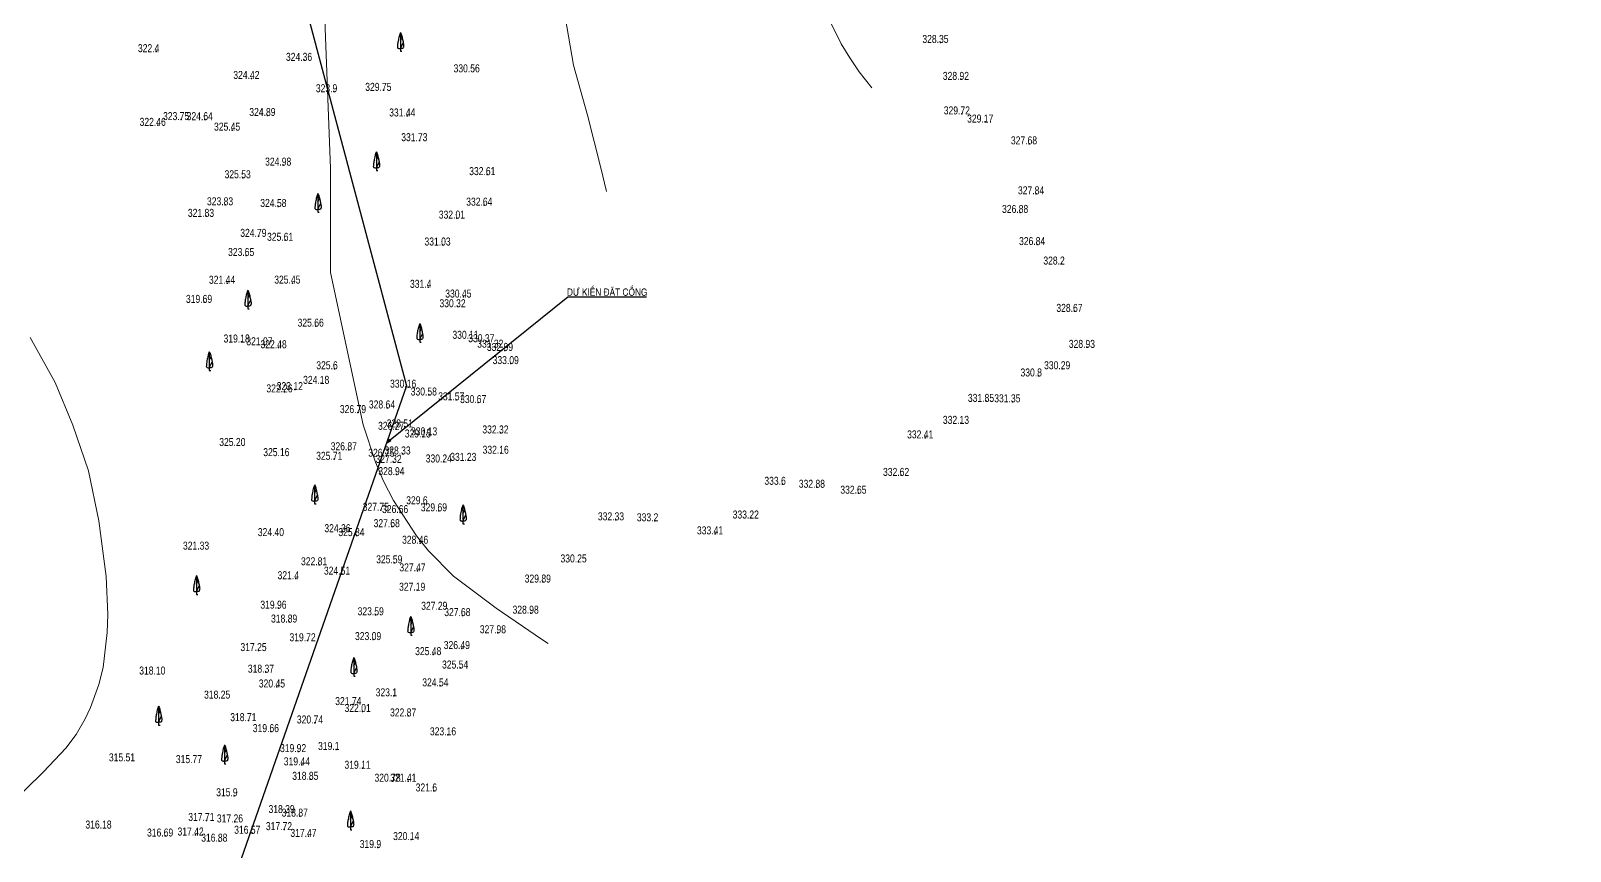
# Model space of a CAD drawing. Header units: metres. Extents: x 528544 to 533704, y 1867371 to 1868830.
# Drawn here: x 532369.2 to 532580.8, y 1868000 to 1868112.8 of the extents above; entities that cross this region are included whole.
import ezdxf

# ---------------------------------------------------------------- set-up
doc = ezdxf.new("R2010")
doc.units = ezdxf.units.M
doc.header["$MEASUREMENT"] = 0
for name, color, linetype in [('DIEM', 7, 'Continuous'), ('DOCAO_CT', 7, 'Continuous'), ('KHUNG', 1, 'Continuous'), ('Layer1', 4, 'Continuous'), ('NEN', 3, 'Continuous')]:
    doc.layers.add(name, color=color, linetype=linetype)
doc.styles.add('MOC', font='VHARIALN.ttf', dxfattribs={"height": 2})

# ---------------------------------------------------------------- blocks, each defined once
blk = doc.blocks.new('A$C63284C57')
at = {"layer": 'NEN', "color": 3}
blk.add_line((0.92, 0.85), (0.92, 0), dxfattribs=at)
for points in [[(0.92, 5.74), (0.92, 1.39)], [(0.92, 5.74), (0.92, 0), (1.37, 0)], [(0.92, 5.74), (0.92, 5.71)], [(0.92, 5.43), (0.99, 5.56)], [(0.92, 3.16), (1.44, 4.2)], [(0.92, 0.88), (1.77, 2.58)], [(0.92, 1.39), (0.92, 0.65)], [(0.92, 0.65), (0.92, 0.15)], [(0.92, 0.15), (0.92, 0)]]:
    blk.add_lwpolyline(points, dxfattribs=at)
for points in [[(0.92, 5.74), (0.71, 5.11), (0.52, 4.52), (0.36, 3.81), (0.21, 3.07), (0.11, 2.51), (0.05, 1.85), (0.02, 1.41), (0.02, 1.09), (0.24, 0.91), (0.61, 0.83), (0.92, 0.85)], [(0.92, 5.74), (1.18, 5.17), (1.34, 4.58), (1.5, 3.98), (1.59, 3.54), (1.72, 2.95), (1.81, 2.47), (1.9, 1.94), (1.9, 1.48), (1.78, 1.03), (1.62, 0.88), (1.26, 0.84), (0.92, 0.85)]]:
    blk.add_spline(points, degree=3, dxfattribs=at)

msp = doc.modelspace()

# ---------------------------------------------------------------- linework, layer by layer
at = {"layer": 'DIEM', "color": 0}
for p in [(532386.41, 1868109.96), (532494.25, 1868111.23), (532406.76, 1868108.77), (532399.52, 1868106.27), (532497.06, 1868106.15), (532410.87, 1868104.45), (532417.66, 1868104.64), (532497.19, 1868101.4), (532386.64, 1868099.83), (532389.85, 1868100.62), (532393.11, 1868100.61), (532401.72, 1868101.18), (532420.95, 1868101.12), (532500.4, 1868100.28), (532396.87, 1868099.17), (532422.61, 1868097.72), (532506.42, 1868097.28), (532403.89, 1868094.36), (532431.95, 1868093.04), (532398.32, 1868092.62), (532395.9, 1868088.9), (532403.22, 1868088.67), (532431.54, 1868088.85), (532507.39, 1868090.41), (532393.28, 1868087.31), (532427.77, 1868087.07), (532505.2, 1868087.85), (532400.48, 1868084.56), (532404.16, 1868084.02), (532425.8, 1868083.37), (532507.54, 1868083.43), (532398.79, 1868081.93), (532510.88, 1868080.75), (532396.17, 1868078.11), (532405.15, 1868078.13), (532423.81, 1868077.55), (532428.66, 1868076.21), (532393.01, 1868075.48), (532427.86, 1868074.88), (532512.67, 1868074.24), (532408.36, 1868072.21), (532398.18, 1868070.03), (532401.31, 1868069.65), (532429.64, 1868070.54), (532431.82, 1868070.07), (532403.26, 1868069.24), (532433.04, 1868069.32), (532434.38, 1868068.87), (532514.37, 1868069.29), (532410.93, 1868066.35), (532435.17, 1868067.06), (532507.74, 1868065.36), (532510.98, 1868066.35), (532405.49, 1868063.48), (532409.12, 1868064.34), (532421.07, 1868063.82), (532404.07, 1868063.17), (532423.91, 1868062.74), (532427.67, 1868062.08), (532430.7, 1868061.7), (532500.51, 1868061.86), (532504.13, 1868061.8), (532414.17, 1868060.32), (532418.16, 1868060.96), (532419.42, 1868058.02), (532420.61, 1868058.35), (532423.1, 1868056.97), (532423.95, 1868057.26), (532433.75, 1868057.52), (532497.06, 1868058.84), (532412.91, 1868055.21), (532492.15, 1868056.84), (532410.91, 1868053.9), (532418.07, 1868054.32), (532419.06, 1868053.47), (532420.3, 1868054.63), (532425.96, 1868053.52), (532429.34, 1868053.75), (532433.79, 1868054.73), (532419.46, 1868051.78), (532488.84, 1868051.68), (532472.53, 1868050.46), (532477.25, 1868050.05), (532482.97, 1868049.23), (532417.31, 1868046.88), (532419.97, 1868046.57), (532423.29, 1868047.78), (532425.3, 1868046.81), (532418.81, 1868044.63), (532449.64, 1868045.56), (532454.99, 1868045.44), (532468.17, 1868045.82), (532412.04, 1868043.94), (532413.96, 1868043.4), (532422.72, 1868042.35), (532463.26, 1868043.64), (532408.83, 1868039.39), (532411.98, 1868038.1), (532419.16, 1868039.66), (532422.34, 1868038.54), (532444.5, 1868039.78), (532405.61, 1868037.47), (532422.31, 1868035.89), (532439.58, 1868037.01), (532403.24, 1868033.42), (532404.7, 1868031.51), (532416.6, 1868032.51), (532425.35, 1868033.27), (532428.52, 1868032.4), (532437.91, 1868032.73), (532433.41, 1868030.04), (532400.5, 1868027.59), (532407.24, 1868028.94), (532416.25, 1868029.1), (532428.45, 1868027.87), (532424.52, 1868027.02), (532428.22, 1868025.19), (532401.51, 1868024.62), (532403.02, 1868022.58), (532419.09, 1868021.36), (532425.49, 1868022.74), (532413.53, 1868020.16), (532414.81, 1868019.21), (532399.1, 1868017.95), (532408.26, 1868017.63), (532421.07, 1868018.6), (532402.2, 1868016.44), (532426.54, 1868016), (532405.94, 1868013.69), (532411.16, 1868013.98), (532406.46, 1868011.87), (532414.8, 1868011.4), (532407.62, 1868009.88), (532418.93, 1868009.62), (532421.09, 1868009.62), (532424.58, 1868008.28), (532397.17, 1868007.62), (532393.33, 1868004.22), (532397.25, 1868004.02), (532404.36, 1868005.31), (532406.17, 1868004.82), (532387.66, 1868002.08), (532391.85, 1868002.22), (532399.63, 1868002.46), (532404, 1868002.96), (532407.37, 1868002.03), (532395.11, 1868001.37), (532416.9, 1868000.5), (532421.49, 1868001.59)]:
    msp.add_point(p, dxfattribs=at)
at = {"layer": 'KHUNG', "ltscale": 0.2134}
msp.add_lwpolyline([(532781.55, 1868099.56), (532586.11, 1868210.75), (532440.42, 1868195.4), (532402.71, 1868132.23), (532420.86, 1868063.98), (532395.18, 1867990.56), (532316.24, 1867934.35), (532232.9, 1867946.14), (532196.18, 1867943.6), (532136.83, 1867954.57), (532077.75, 1867946.2), (532005.7, 1867957.57), (531970.49, 1867961.06), (531914.99, 1867986.11), (531798.55, 1867992.8), (531711.06, 1867976.08), (531621.02, 1868011.63), (531506.71, 1868062.49), (531390.29, 1868109.84), (531307.3, 1868146.29), (531202.39, 1868151.29), (531136.07, 1868181.99), (531103.92, 1868169.92)], dxfattribs=at)
at = {"layer": 'KHUNG', "color": 7, "ltscale": 0.2134}
msp.add_lwpolyline([(532453.85, 1868076.2), (532443.02, 1868076.2), (532418.13, 1868056.17), (532418.68, 1868056.47), (532418.13, 1868056.17), (532418.53, 1868056.64)], dxfattribs=at)
at = {"layer": 'Layer1', "color": 11, "linetype": 'Continuous', "lineweight": 0, "flags": 128}
for points in [[(532438.66, 1868141.25), (532439.2, 1868135.01), (532439.66, 1868128.97), (532441.17, 1868121.78), (532442.67, 1868114.76), (532443.8, 1868108.08), (532445.72, 1868101.22), (532447.56, 1868093.96), (532448.33, 1868090.7)], [(532440.33, 1868028.54), (532439.4, 1868029.16), (532433.18, 1868033.39), (532427.32, 1868037.81), (532423.86, 1868041.31), (532422.22, 1868043.38), (532419.07, 1868048.23), (532417.7, 1868050.86), (532416.56, 1868053.5), (532414.89, 1868058.62), (532410.39, 1868079.57), (532410.39, 1868093.9), (532409.52, 1868116.74), (532408.52, 1868125.28)], [(532484.81, 1868104.97), (532483.07, 1868107.18), (532481.77, 1868109.09), (532480.61, 1868111.05), (532478.6, 1868115.1)], [(532369.1, 1868070.66), (532372.52, 1868064.45), (532374.96, 1868058.58), (532377.14, 1868052.31), (532378.53, 1868045.44), (532379.56, 1868037.76), (532379.78, 1868032.56), (532379.7, 1868030.05), (532379.13, 1868025.27), (532378.54, 1868022.91), (532377.38, 1868019.73), (532376.65, 1868018.19), (532375.41, 1868016.04), (532374.01, 1868014.15), (532370.95, 1868010.88), (532366.05, 1868006.1)]]:
    msp.add_lwpolyline(points, dxfattribs=at)

# ---------------------------------------------------------------- block references
at = {"linetype": 'Continuous', "xscale": 0.4499827870167792, "yscale": 0.4499827870167792, "zscale": 0.449982787048613}
for p in [(532419.59, 1868110.01), (532416.28, 1868093.59), (532408.24, 1868087.87), (532398.61, 1868074.58), (532422.24, 1868070), (532393.32, 1868066.1), (532407.79, 1868047.77), (532428.19, 1868045.02), (532391.55, 1868035.31), (532421, 1868029.68), (532413.17, 1868024.06), (532386.34, 1868017.34), (532395.41, 1868012.01), (532412.72, 1868002.94)]:
    msp.add_blockref('A$C63284C57', p, dxfattribs=at)

# ---------------------------------------------------------------- texts
at = {"layer": 'DOCAO_CT', "color": 2, "width": 0.8}
for s, p in [('328.35', (532491.76, 1868111.15)), ('322.4', (532383.92, 1868109.88)), ('324.36', (532404.27, 1868108.69)), ('330.56', (532427.31, 1868107.11)), ('324.42', (532397.03, 1868106.2)), ('329.75', (532415.17, 1868104.56)), ('328.92', (532494.57, 1868106.07)), ('323.9', (532408.38, 1868104.37)), ('323.75', (532387.37, 1868100.54)), ('324.64', (532390.62, 1868100.53)), ('324.89', (532399.23, 1868101.1)), ('331.44', (532418.46, 1868101.04)), ('329.72', (532494.7, 1868101.32)), ('329.17', (532497.91, 1868100.2)), ('322.46', (532384.15, 1868099.75)), ('325.45', (532394.38, 1868099.09)), ('331.73', (532420.12, 1868097.64)), ('327.68', (532503.93, 1868097.2)), ('324.98', (532401.4, 1868094.28)), ('325.53', (532395.83, 1868092.54)), ('332.61', (532429.46, 1868092.97)), ('327.84', (532504.9, 1868090.33)), ('323.83', (532393.41, 1868088.82)), ('324.58', (532400.74, 1868088.59)), ('332.64', (532429.05, 1868088.77)), ('326.88', (532502.71, 1868087.77)), ('321.83', (532390.79, 1868087.23)), ('332.01', (532425.28, 1868086.99)), ('324.79', (532397.99, 1868084.48)), ('325.61', (532401.67, 1868083.94)), ('331.03', (532423.31, 1868083.29)), ('326.84', (532505.05, 1868083.35)), ('323.65', (532396.31, 1868081.85)), ('328.2', (532508.39, 1868080.67)), ('321.44', (532393.68, 1868078.03)), ('325.45', (532402.66, 1868078.05)), ('331.4', (532421.32, 1868077.47)), ('319.69', (532390.52, 1868075.4)), ('330.32', (532425.37, 1868074.8)), ('330.45', (532426.17, 1868076.13)), ('328.67', (532510.18, 1868074.16)), ('325.66', (532405.87, 1868072.13)), ('319.18', (532395.69, 1868069.95)), ('321.07', (532398.82, 1868069.57)), ('322.48', (532400.77, 1868069.16)), ('330.11', (532427.15, 1868070.46)), ('330.37', (532429.33, 1868069.99)), ('331.32', (532430.56, 1868069.24)), ('332.99', (532431.89, 1868068.79)), ('328.93', (532511.89, 1868069.21)), ('333.09', (532432.68, 1868066.98)), ('324.18', (532406.63, 1868064.26)), ('325.6', (532408.44, 1868066.27)), ('330.8', (532505.25, 1868065.28)), ('330.29', (532508.49, 1868066.27)), ('322.26', (532401.58, 1868063.09)), ('323.12', (532403, 1868063.4)), ('330.16', (532418.58, 1868063.74)), ('330.58', (532421.42, 1868062.66)), ('326.79', (532411.68, 1868060.24)), ('328.64', (532415.67, 1868060.88)), ('331.57', (532425.19, 1868062)), ('330.67', (532428.21, 1868061.62)), ('331.85', (532498.02, 1868061.78)), ('331.35', (532501.64, 1868061.72)), ('326.27', (532416.93, 1868057.94)), ('328.51', (532418.12, 1868058.27)), ('332.13', (532494.58, 1868058.76)), ('329.15', (532420.61, 1868056.89)), ('330.13', (532421.46, 1868057.18)), ('332.32', (532431.27, 1868057.44)), ('332.41', (532489.66, 1868056.76)), ('325.20', (532395.1, 1868055.71)), ('325.16', (532401.15, 1868054.32)), ('325.71', (532408.42, 1868053.82)), ('326.87', (532410.42, 1868055.13)), ('326.75', (532415.58, 1868054.24)), ('328.33', (532417.81, 1868054.55)), ('331.23', (532426.85, 1868053.67)), ('332.16', (532431.3, 1868054.65)), ('327.32', (532416.57, 1868053.39)), ('328.94', (532416.97, 1868051.71)), ('330.24', (532423.48, 1868053.45)), ('332.62', (532486.35, 1868051.6)), ('333.6', (532470.04, 1868050.38)), ('332.88', (532474.77, 1868049.97)), ('329.6', (532420.8, 1868047.7)), ('332.65', (532480.48, 1868049.15)), ('327.75', (532414.82, 1868046.8)), ('326.66', (532417.48, 1868046.49)), ('329.69', (532422.81, 1868046.73)), ('332.33', (532447.15, 1868045.49)), ('333.2', (532452.51, 1868045.36)), ('333.22', (532465.68, 1868045.74)), ('324.40', (532400.4, 1868043.32)), ('324.36', (532409.55, 1868043.86)), ('325.84', (532411.47, 1868043.32)), ('327.68', (532416.32, 1868044.55)), ('333.41', (532460.77, 1868043.56)), ('321.33', (532390.11, 1868041.46)), ('328.46', (532420.23, 1868042.27)), ('322.81', (532406.34, 1868039.31)), ('325.59', (532416.67, 1868039.58)), ('330.25', (532442.01, 1868039.7)), ('321.4', (532403.12, 1868037.39)), ('324.51', (532409.49, 1868038.02)), ('327.47', (532419.86, 1868038.47)), ('329.89', (532437.09, 1868036.93)), ('327.19', (532419.82, 1868035.81)), ('319.96', (532400.75, 1868033.34)), ('327.29', (532422.86, 1868033.19)), ('328.98', (532435.42, 1868032.65)), ('318.89', (532402.22, 1868031.43)), ('323.59', (532414.12, 1868032.43)), ('327.68', (532426.03, 1868032.32)), ('319.72', (532404.75, 1868028.86)), ('323.09', (532413.76, 1868029.02)), ('327.98', (532430.92, 1868029.96)), ('317.25', (532398.01, 1868027.51)), ('325.48', (532422.03, 1868026.95)), ('326.49', (532425.96, 1868027.79)), ('318.10', (532384.1, 1868024.28)), ('318.37', (532399.03, 1868024.54)), ('325.54', (532425.73, 1868025.11)), ('320.45', (532400.54, 1868022.5)), ('324.54', (532423.01, 1868022.66)), ('318.25', (532393.01, 1868020.97)), ('321.74', (532411.04, 1868020.08)), ('323.1', (532416.6, 1868021.28)), ('318.71', (532396.61, 1868017.87)), ('322.01', (532412.32, 1868019.13)), ('322.87', (532418.58, 1868018.52)), ('319.66', (532399.71, 1868016.36)), ('320.74', (532405.77, 1868017.55)), ('323.16', (532424.06, 1868015.92)), ('319.92', (532403.45, 1868013.61)), ('319.1', (532408.68, 1868013.9)), ('315.51', (532379.93, 1868012.34)), ('315.77', (532389.13, 1868012.1)), ('319.44', (532403.97, 1868011.79)), ('319.11', (532412.31, 1868011.32)), ('318.85', (532405.13, 1868009.8)), ('320.78', (532416.44, 1868009.54)), ('321.41', (532418.6, 1868009.54)), ('315.9', (532394.68, 1868007.54)), ('321.6', (532422.1, 1868008.2)), ('318.39', (532401.87, 1868005.23)), ('316.18', (532376.7, 1868003.1)), ('317.71', (532390.84, 1868004.14)), ('317.26', (532394.77, 1868003.94)), ('317.72', (532401.51, 1868002.88)), ('318.87', (532403.68, 1868004.74)), ('316.69', (532385.17, 1868002)), ('317.42', (532389.36, 1868002.14)), ('316.88', (532392.62, 1868001.29)), ('316.57', (532397.15, 1868002.38)), ('317.47', (532404.88, 1868001.95)), ('320.14', (532419, 1868001.51)), ('319.9', (532414.41, 1868000.42))]:
    msp.add_text(s, height=1.1, dxfattribs=at).set_placement(p)
at = {"layer": 'KHUNG', "color": 7, "style": 'MOC'}
msp.add_text('dù kiÕn ®Æt cèng ', height=1, dxfattribs=at).set_placement((532442.9, 1868076.38))

doc.saveas('drawing.dxf')
